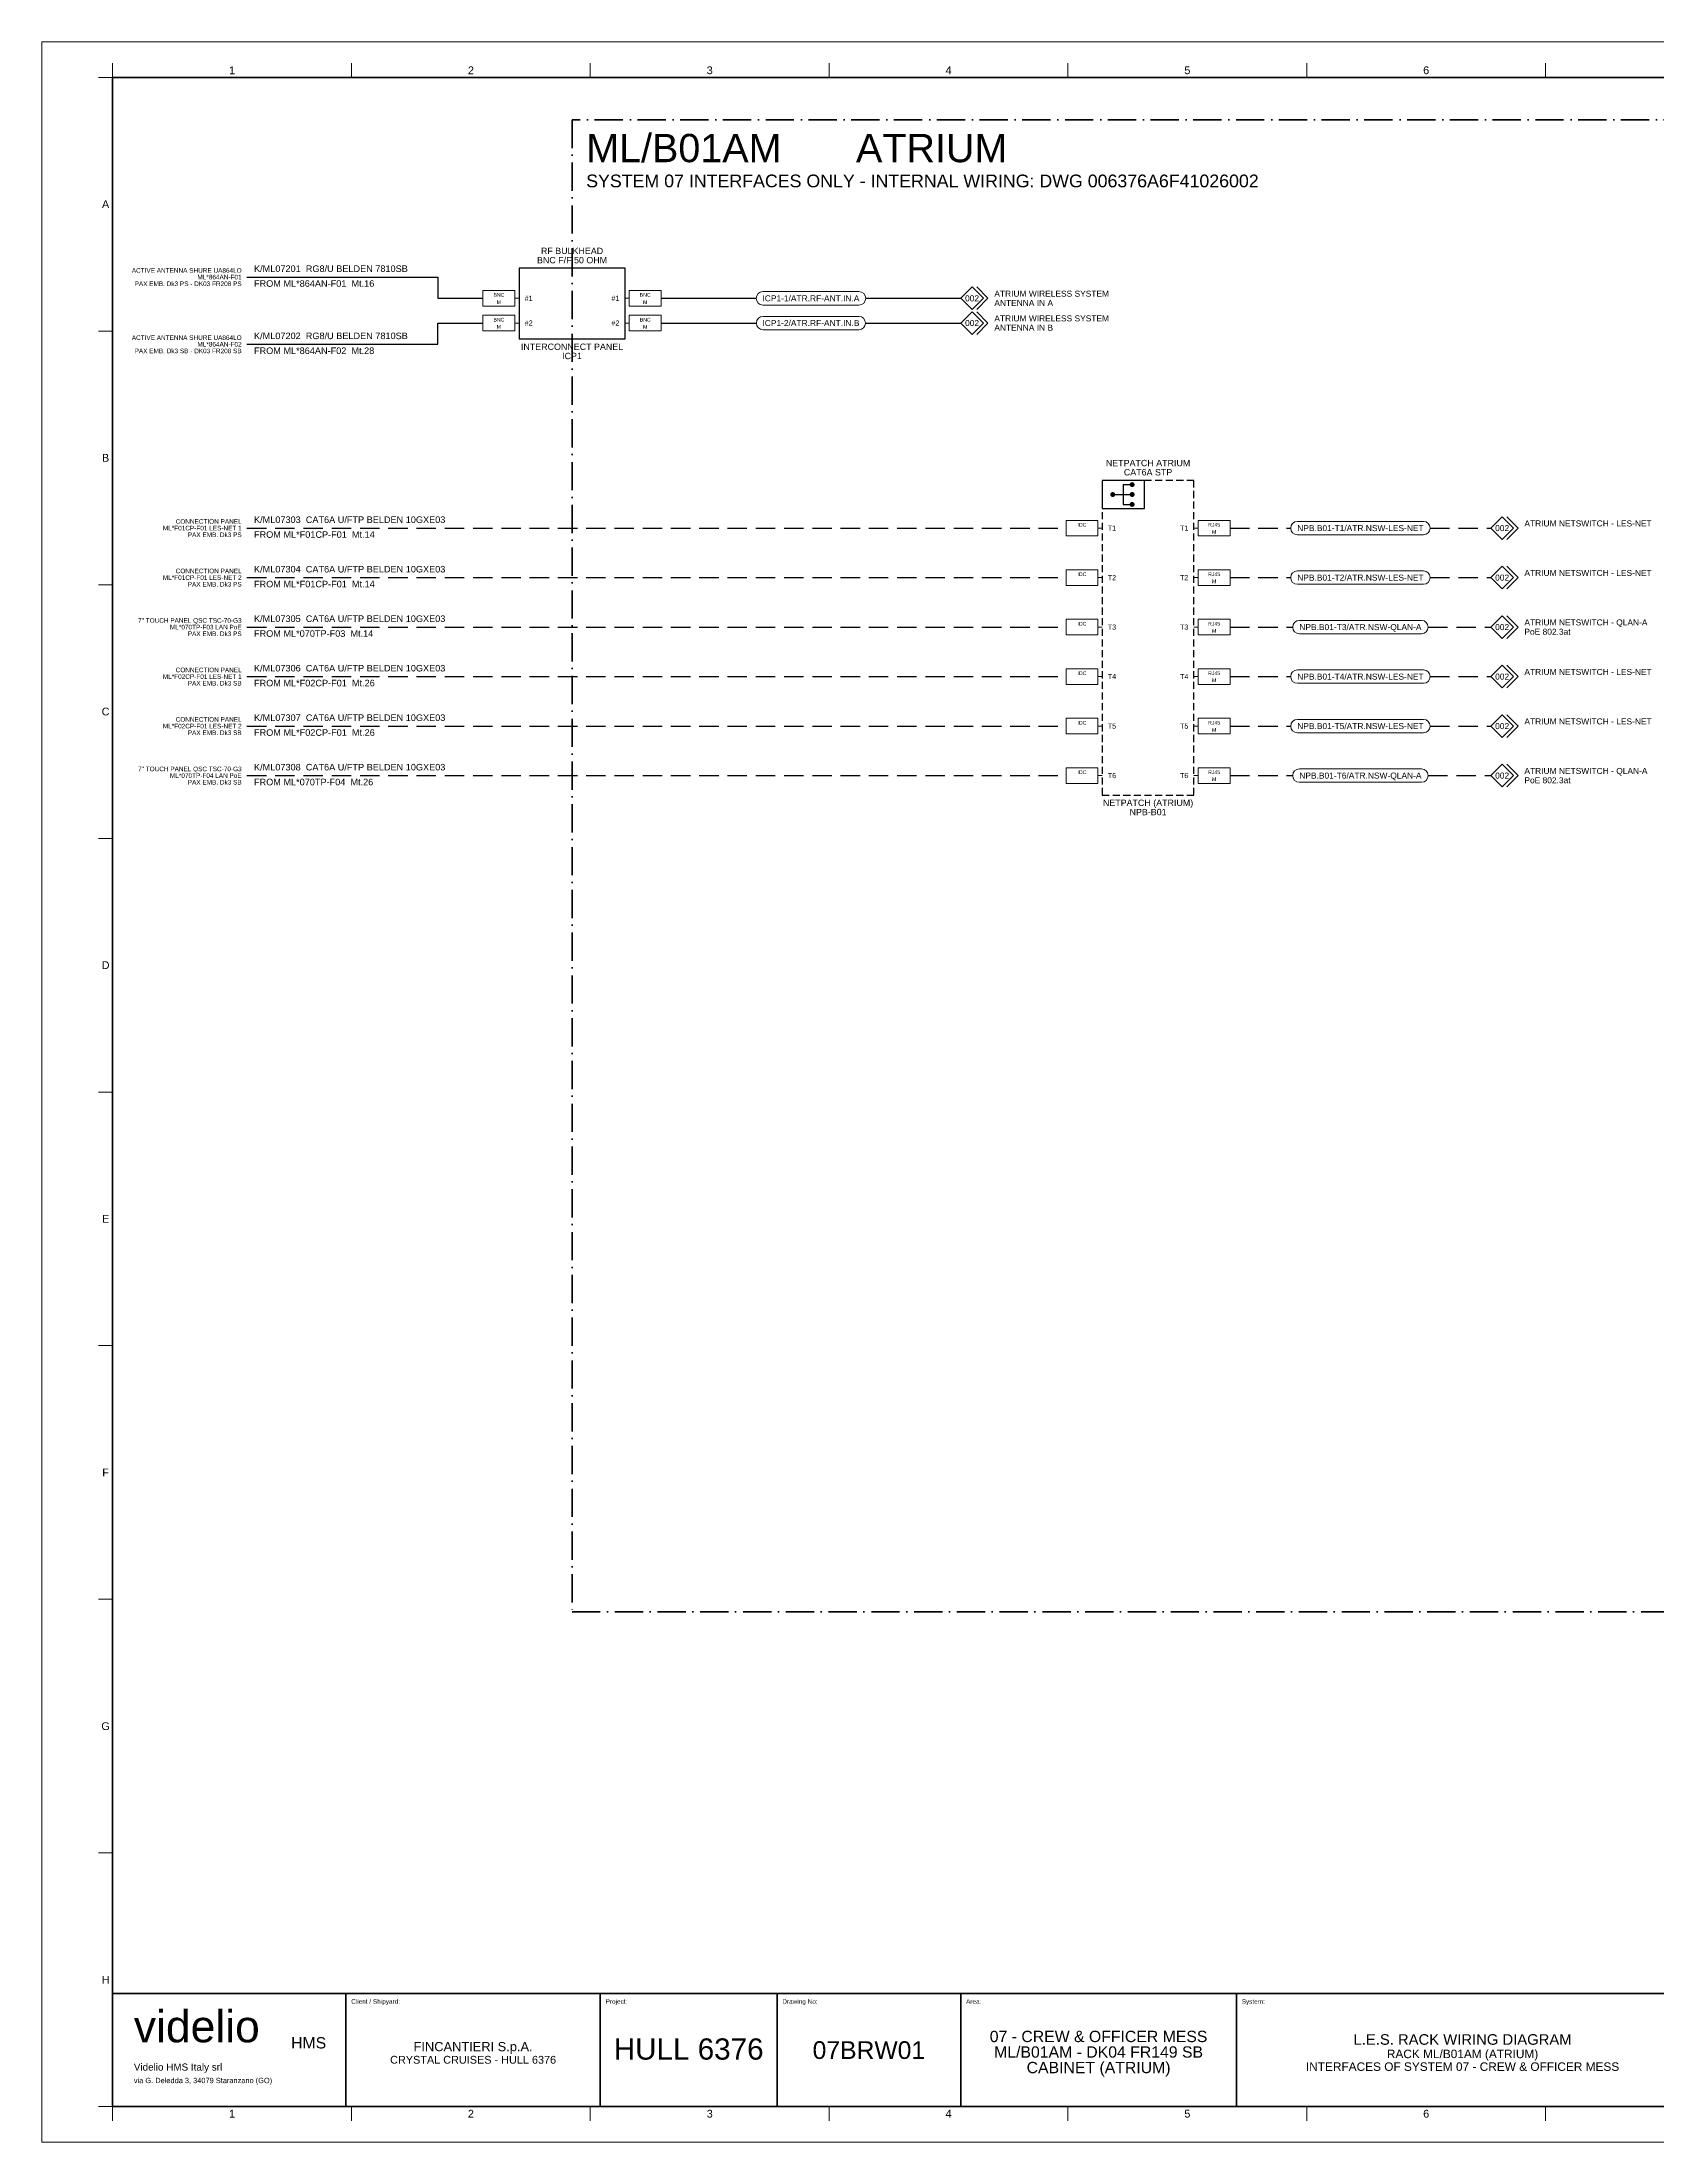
# Model space of a CAD drawing. Header units: millimetres. Extents: x 0 to 841, y 0 to 594.
# Drawn here: x 0 to 457, y 0 to 594 of the extents above; entities that cross this region are included whole.
import ezdxf
from ezdxf.enums import TextEntityAlignment as Align

# ---------------------------------------------------------------- set-up
doc = ezdxf.new("R2010")
doc.units = ezdxf.units.MM
for name, pattern in [('AV_DASHDOT', [12, 8, -2, 0, -2]), ('AV_DASHED', [8, 5.5, -2.5]), ('AV_HIDDEN', [3, 2, -1])]:
    doc.linetypes.add(name, pattern=pattern)
for name, color, linetype, lineweight in [('AV-CONN', 7, 'Continuous', 18), ('AV-LABEL', 7, 'Continuous', 18), ('AV-TEXT', 7, 'Continuous', 18), ('AV-TEXT-DEV', 7, 'Continuous', 18)]:
    doc.layers.add(name, color=color, linetype=linetype, lineweight=lineweight)
for name, color, linetype, lineweight, true_color in [('AV-DEVICE', 7, 'Continuous', 25, 0x4682ff), ('AV-DEVICE-REF', 7, 'AV_HIDDEN', 25, 0x4682ff), ('AV-FRAME', 7, 'Continuous', 70, 0x7800ff), ('AV-RACK', 7, 'AV_DASHDOT', 50, 0xff00ff), ('AV-SYM', 7, 'Continuous', 25, 0x4682ff), ('AV-TITLE', 7, 'Continuous', 25, 0x7800ff), ('AV-XREF', 7, 'Continuous', 18, 0x00af00), ('AV-ZONE', 7, 'Continuous', 18, 0x7800ff), ('W-LESNET', 7, 'AV_DASHED', 25, 0x00a0eb), ('W-QLAN', 7, 'AV_DASHED', 25, 0x6ebe00), ('W-RF', 7, 'Continuous', 25, 0x0000ff)]:
    doc.layers.add(name, color=color, linetype=linetype, lineweight=lineweight, true_color=true_color)
doc.styles.add('AV', font='arial.ttf')

msp = doc.modelspace()

# ---------------------------------------------------------------- linework, layer by layer
at = {"layer": 'AV-CONN'}
for p, q in [((135, 521.5), (133.8, 521.5)), ((165, 521.5), (166.2, 521.5)), ((135, 514.5), (133.8, 514.5)), ((165, 514.5), (166.2, 514.5)), ((300, 456.5), (298.8, 456.5)), ((326, 456.5), (327.2, 456.5)), ((300, 442.5), (298.8, 442.5)), ((326, 442.5), (327.2, 442.5)), ((300, 428.5), (298.8, 428.5)), ((326, 428.5), (327.2, 428.5)), ((300, 414.5), (298.8, 414.5)), ((326, 414.5), (327.2, 414.5)), ((300, 400.5), (298.8, 400.5)), ((326, 400.5), (327.2, 400.5)), ((300, 386.5), (298.8, 386.5)), ((326, 386.5), (327.2, 386.5))]:
    msp.add_line(p, q, dxfattribs=at)
for points in [[(124.8, 519.3), (133.8, 519.3), (133.8, 523.7), (124.8, 523.7)], [(166.2, 519.3), (175.2, 519.3), (175.2, 523.7), (166.2, 523.7)], [(124.8, 512.3), (133.8, 512.3), (133.8, 516.7), (124.8, 516.7)], [(166.2, 512.3), (175.2, 512.3), (175.2, 516.7), (166.2, 516.7)], [(289.8, 454.3), (298.8, 454.3), (298.8, 458.7), (289.8, 458.7)], [(327.2, 454.3), (336.2, 454.3), (336.2, 458.7), (327.2, 458.7)], [(289.8, 440.3), (298.8, 440.3), (298.8, 444.7), (289.8, 444.7)], [(327.2, 440.3), (336.2, 440.3), (336.2, 444.7), (327.2, 444.7)], [(289.8, 426.3), (298.8, 426.3), (298.8, 430.7), (289.8, 430.7)], [(327.2, 426.3), (336.2, 426.3), (336.2, 430.7), (327.2, 430.7)], [(289.8, 412.3), (298.8, 412.3), (298.8, 416.7), (289.8, 416.7)], [(327.2, 412.3), (336.2, 412.3), (336.2, 416.7), (327.2, 416.7)], [(289.8, 398.3), (298.8, 398.3), (298.8, 402.7), (289.8, 402.7)], [(327.2, 398.3), (336.2, 398.3), (336.2, 402.7), (327.2, 402.7)], [(289.8, 384.3), (298.8, 384.3), (298.8, 388.7), (289.8, 388.7)], [(327.2, 384.3), (336.2, 384.3), (336.2, 388.7), (327.2, 388.7)]]:
    msp.add_lwpolyline(points, close=True, dxfattribs=at)
at = {"layer": 'AV-DEVICE'}
for points in [[(135, 510), (165, 510), (165, 530), (135, 530)], [(300, 462), (312, 462), (312, 470), (300, 470)]]:
    msp.add_lwpolyline(points, close=True, dxfattribs=at)
at = {"layer": 'AV-DEVICE-REF'}
msp.add_lwpolyline([(300, 381), (326, 381), (326, 470), (300, 470)], close=True, dxfattribs=at)
at = {"layer": 'AV-FRAME'}
for points in [[(20, 10), (831, 10), (831, 584), (20, 584)], [(20, 10), (831, 10), (831, 42), (20, 42)]]:
    msp.add_lwpolyline(points, close=True, dxfattribs=at)
at = {"layer": 'AV-LABEL'}
for points in [[(204, 519.6), (231.2, 519.6, 1), (231.2, 523.4), (204, 523.4, 1)], [(204.06, 512.6), (231.14, 512.6, 1), (231.14, 516.4), (204.06, 516.4, 1)], [(355.26, 454.6), (390.94, 454.6, 1), (390.94, 458.4), (355.26, 458.4, 1)], [(355.26, 440.6), (390.94, 440.6, 1), (390.94, 444.4), (355.26, 444.4, 1)], [(355.83, 426.6), (390.37, 426.6, 1), (390.37, 430.4), (355.83, 430.4, 1)], [(355.26, 412.6), (390.94, 412.6, 1), (390.94, 416.4), (355.26, 416.4, 1)], [(355.26, 398.6), (390.94, 398.6, 1), (390.94, 402.4), (355.26, 402.4, 1)], [(355.83, 384.6), (390.37, 384.6, 1), (390.37, 388.4), (355.83, 388.4, 1)]]:
    msp.add_lwpolyline(points, format="xyb", close=True, dxfattribs=at)
at = {"layer": 'AV-RACK'}
msp.add_lwpolyline([(150, 150), (600, 150), (600, 572), (150, 572)], close=True, dxfattribs=at)
at = {"layer": 'AV-SYM'}
for p, q in [((303, 466), (306, 466)), ((306, 468.8), (306, 463.2)), ((306, 468.8), (308.5, 468.8)), ((306, 466), (308.5, 466)), ((306, 463.2), (308.5, 463.2))]:
    msp.add_line(p, q, dxfattribs=at)
at = {"layer": 'AV-SYM', "const_width": 0.7}
for points in [[(308.15, 468.8, 1), (308.85, 468.8, 1)], [(302.65, 466, 1), (303.35, 466, 1)], [(308.15, 466, 1), (308.85, 466, 1)], [(308.15, 463.2, 1), (308.85, 463.2, 1)]]:
    msp.add_lwpolyline(points, format="xyb", close=True, dxfattribs=at)
at = {"layer": 'AV-TITLE'}
for points in [[(20, 10), (86, 10), (86, 42), (20, 42)], [(86, 10), (158, 10), (158, 42), (86, 42)], [(158, 10), (208, 10), (208, 42), (158, 42)], [(208, 10), (260, 10), (260, 42), (208, 42)], [(260, 10), (338, 10), (338, 42), (260, 42)], [(338, 10), (466, 10), (466, 42), (338, 42)]]:
    msp.add_lwpolyline(points, close=True, dxfattribs=at)
at = {"layer": 'AV-XREF'}
for points in [[(260, 521.5), (263.2, 524.7), (266.4, 521.5), (263.2, 518.3)], [(260, 514.5), (263.2, 517.7), (266.4, 514.5), (263.2, 511.3)], [(410, 456.5), (413.2, 459.7), (416.4, 456.5), (413.2, 453.3)], [(410, 442.5), (413.2, 445.7), (416.4, 442.5), (413.2, 439.3)], [(410, 428.5), (413.2, 431.7), (416.4, 428.5), (413.2, 425.3)], [(410, 414.5), (413.2, 417.7), (416.4, 414.5), (413.2, 411.3)], [(410, 400.5), (413.2, 403.7), (416.4, 400.5), (413.2, 397.3)], [(410, 386.5), (413.2, 389.7), (416.4, 386.5), (413.2, 383.3)]]:
    msp.add_lwpolyline(points, close=True, dxfattribs=at)
for points in [[(264.5, 524.7), (267.7, 521.5), (264.5, 518.3)], [(264.5, 517.7), (267.7, 514.5), (264.5, 511.3)], [(414.5, 459.7), (417.7, 456.5), (414.5, 453.3)], [(414.5, 445.7), (417.7, 442.5), (414.5, 439.3)], [(414.5, 431.7), (417.7, 428.5), (414.5, 425.3)], [(414.5, 417.7), (417.7, 414.5), (414.5, 411.3)], [(414.5, 403.7), (417.7, 400.5), (414.5, 397.3)], [(414.5, 389.7), (417.7, 386.5), (414.5, 383.3)]]:
    msp.add_lwpolyline(points, dxfattribs=at)
at = {"layer": 'AV-ZONE'}
for p, q in [((20, 584), (16, 584)), ((20, 584), (20, 588)), ((87.58, 584), (87.58, 588)), ((155.17, 584), (155.17, 588)), ((222.75, 584), (222.75, 588)), ((290.33, 584), (290.33, 588)), ((357.92, 584), (357.92, 588)), ((425.5, 584), (425.5, 588)), ((20, 512.25), (16, 512.25)), ((20, 440.5), (16, 440.5)), ((20, 368.75), (16, 368.75)), ((20, 297), (16, 297)), ((20, 225.25), (16, 225.25)), ((20, 153.5), (16, 153.5)), ((20, 81.75), (16, 81.75)), ((20, 10), (16, 10)), ((20, 10), (20, 6)), ((87.58, 10), (87.58, 6)), ((155.17, 10), (155.17, 6)), ((222.75, 10), (222.75, 6)), ((290.33, 10), (290.33, 6)), ((357.92, 10), (357.92, 6)), ((425.5, 10), (425.5, 6))]:
    msp.add_line(p, q, dxfattribs=at)
at = {"layer": 'AV-ZONE', "lineweight": 13}
msp.add_lwpolyline([(0, 0), (841, 0), (841, 594), (0, 594)], close=True, dxfattribs=at)
at = {"layer": 'W-LESNET'}
for p, q in [((58, 456.5), (289.8, 456.5)), ((336.2, 456.5), (353.36, 456.5)), ((392.84, 456.5), (410, 456.5)), ((58, 442.5), (289.8, 442.5)), ((336.2, 442.5), (353.36, 442.5)), ((392.84, 442.5), (410, 442.5)), ((58, 414.5), (289.8, 414.5)), ((336.2, 414.5), (353.36, 414.5)), ((392.84, 414.5), (410, 414.5)), ((58, 400.5), (289.8, 400.5)), ((336.2, 400.5), (353.36, 400.5)), ((392.84, 400.5), (410, 400.5))]:
    msp.add_line(p, q, dxfattribs=at)
at = {"layer": 'W-QLAN'}
for p, q in [((58, 428.5), (289.8, 428.5)), ((336.2, 428.5), (353.93, 428.5)), ((392.27, 428.5), (410, 428.5)), ((58, 386.5), (289.8, 386.5)), ((336.2, 386.5), (353.93, 386.5)), ((392.27, 386.5), (410, 386.5))]:
    msp.add_line(p, q, dxfattribs=at)
at = {"layer": 'W-RF'}
for p, q in [((58, 527.5), (112, 527.5)), ((112, 527.5), (112, 521.5)), ((112, 521.5), (124.8, 521.5)), ((175.2, 521.5), (202.1, 521.5)), ((233.1, 521.5), (260, 521.5)), ((112, 508.5), (112, 514.5)), ((112, 514.5), (124.8, 514.5)), ((175.2, 514.5), (202.16, 514.5)), ((233.04, 514.5), (260, 514.5)), ((58, 508.5), (112, 508.5))]:
    msp.add_line(p, q, dxfattribs=at)

# ---------------------------------------------------------------- texts
at = {"layer": 'AV-CONN', "style": 'AV'}
for s, p in [('BNC', (129.3, 522.45)), ('BNC', (170.7, 522.45)), ('M', (129.3, 520.45)), ('M', (170.7, 520.45)), ('BNC', (129.3, 515.45)), ('M', (129.3, 513.45)), ('BNC', (170.7, 515.45)), ('M', (170.7, 513.45)), ('IDC', (294.3, 457.45)), ('RJ45', (331.7, 457.45)), ('M', (331.7, 455.45)), ('IDC', (294.3, 443.45)), ('RJ45', (331.7, 443.45)), ('M', (331.7, 441.45)), ('IDC', (294.3, 429.45)), ('RJ45', (331.7, 429.45)), ('M', (331.7, 427.45)), ('IDC', (294.3, 415.45)), ('RJ45', (331.7, 415.45)), ('M', (331.7, 413.45)), ('IDC', (294.3, 401.45)), ('RJ45', (331.7, 401.45)), ('M', (331.7, 399.45)), ('IDC', (294.3, 387.45)), ('RJ45', (331.7, 387.45)), ('M', (331.7, 385.45))]:
    msp.add_text(s, height=1.05, dxfattribs=at).set_placement(p, align=Align.MIDDLE_CENTER)
at = {"layer": 'AV-LABEL', "style": 'AV'}
for s, p in [('ICP1-1/ATR.RF-ANT.IN.A', (217.6, 521.5)), ('ICP1-2/ATR.RF-ANT.IN.B', (217.6, 514.5)), ('NPB.B01-T1/ATR.NSW-LES-NET', (373.1, 456.5)), ('NPB.B01-T2/ATR.NSW-LES-NET', (373.1, 442.5)), ('NPB.B01-T3/ATR.NSW-QLAN-A', (373.1, 428.5)), ('NPB.B01-T4/ATR.NSW-LES-NET', (373.1, 414.5)), ('NPB.B01-T5/ATR.NSW-LES-NET', (373.1, 400.5)), ('NPB.B01-T6/ATR.NSW-QLAN-A', (373.1, 386.5))]:
    msp.add_text(s, height=1.7, dxfattribs=at).set_placement(p, align=Align.MIDDLE_CENTER)
at = {"layer": 'AV-TEXT', "style": 'AV'}
for s, height, p in [('ACTIVE ANTENNA SHURE UA864LO', 1.3, (56.5, 529.38)), ('PAX EMB. Dk3 PS - DK03 FR208 PS', 1.3, (56.5, 525.62)), ('ML*864AN-F01', 1.3, (56.5, 527.5)), ('#1', 1.45, (163.4, 521.5)), ('ACTIVE ANTENNA SHURE UA864LO', 1.3, (56.5, 510.38)), ('#2', 1.45, (163.4, 514.5)), ('PAX EMB. Dk3 SB - DK03 FR208 SB', 1.3, (56.5, 506.62)), ('ML*864AN-F02', 1.3, (56.5, 508.5)), ('CONNECTION PANEL', 1.3, (56.5, 458.38)), ('ML*F01CP-F01 LES-NET 1', 1.3, (56.5, 456.5)), ('PAX EMB. Dk3 PS', 1.3, (56.5, 454.62)), ('T1', 1.45, (324.4, 456.5)), ('ML*F01CP-F01 LES-NET 2', 1.3, (56.5, 442.5)), ('CONNECTION PANEL', 1.3, (56.5, 444.38)), ('PAX EMB. Dk3 PS', 1.3, (56.5, 440.62)), ('T2', 1.45, (324.4, 442.5)), ('7" TOUCH PANEL QSC TSC-70-G3', 1.3, (56.5, 430.38)), ('ML*070TP-F03 LAN PoE', 1.3, (56.5, 428.5)), ('T3', 1.45, (324.4, 428.5)), ('PAX EMB. Dk3 PS', 1.3, (56.5, 426.62)), ('CONNECTION PANEL', 1.3, (56.5, 416.38)), ('ML*F02CP-F01 LES-NET 1', 1.3, (56.5, 414.5)), ('PAX EMB. Dk3 SB', 1.3, (56.5, 412.62)), ('T4', 1.45, (324.4, 414.5)), ('ML*F02CP-F01 LES-NET 2', 1.3, (56.5, 400.5)), ('CONNECTION PANEL', 1.3, (56.5, 402.38)), ('PAX EMB. Dk3 SB', 1.3, (56.5, 398.62)), ('T5', 1.45, (324.4, 400.5)), ('7" TOUCH PANEL QSC TSC-70-G3', 1.3, (56.5, 388.38)), ('ML*070TP-F04 LAN PoE', 1.3, (56.5, 386.5)), ('T6', 1.45, (324.4, 386.5)), ('PAX EMB. Dk3 SB', 1.3, (56.5, 384.62))]:
    msp.add_text(s, height=height, dxfattribs=at).set_placement(p, align=Align.MIDDLE_RIGHT)
for s, height, p in [('K/ML07201  RG8/U BELDEN 7810SB', 1.85, (60, 528.4)), ('K/ML07202  RG8/U BELDEN 7810SB', 1.85, (60, 509.4)), ('K/ML07303  CAT6A U/FTP BELDEN 10GXE03', 1.85, (60, 457.4)), ('K/ML07304  CAT6A U/FTP BELDEN 10GXE03', 1.85, (60, 443.4)), ('K/ML07305  CAT6A U/FTP BELDEN 10GXE03', 1.85, (60, 429.4)), ('K/ML07306  CAT6A U/FTP BELDEN 10GXE03', 1.85, (60, 415.4)), ('K/ML07307  CAT6A U/FTP BELDEN 10GXE03', 1.85, (60, 401.4)), ('K/ML07308  CAT6A U/FTP BELDEN 10GXE03', 1.85, (60, 387.4)), ('videlio', 9, (26, 25.5)), ('Videlio HMS Italy srl', 2, (26, 19.6)), ('via G. Deledda 3, 34079 Staranzano (GO)', 1.5, (26, 16.2))]:
    msp.add_text(s, height=height, dxfattribs=at).set_placement(p, align=Align.BOTTOM_LEFT)
for s, p in [('FROM ML*864AN-F01  Mt.16', (60, 526.6)), ('FROM ML*864AN-F02  Mt.28', (60, 507.6)), ('FROM ML*F01CP-F01  Mt.14', (60, 455.6)), ('FROM ML*F01CP-F01  Mt.14', (60, 441.6)), ('FROM ML*070TP-F03  Mt.14', (60, 427.6)), ('FROM ML*F02CP-F01  Mt.26', (60, 413.6)), ('FROM ML*F02CP-F01  Mt.26', (60, 399.6)), ('FROM ML*070TP-F04  Mt.26', (60, 385.6))]:
    msp.add_text(s, height=1.85, dxfattribs=at).set_placement(p, align=Align.TOP_LEFT)
for s, height, p in [('ATRIUM WIRELESS SYSTEM', 1.7, (269.5, 522.82)), ('#1', 1.45, (136.6, 521.5)), ('ANTENNA IN A', 1.7, (269.5, 520.18)), ('#2', 1.45, (136.6, 514.5)), ('ATRIUM WIRELESS SYSTEM', 1.7, (269.5, 515.82)), ('ANTENNA IN B', 1.7, (269.5, 513.18)), ('ATRIUM NETSWITCH - LES-NET', 1.7, (419.5, 457.82)), ('T1', 1.45, (301.6, 456.5)), ('T2', 1.45, (301.6, 442.5)), ('ATRIUM NETSWITCH - LES-NET', 1.7, (419.5, 443.82)), ('T3', 1.45, (301.6, 428.5)), ('ATRIUM NETSWITCH - QLAN-A', 1.7, (419.5, 429.82)), ('PoE 802.3at', 1.7, (419.5, 427.18)), ('ATRIUM NETSWITCH - LES-NET', 1.7, (419.5, 415.82)), ('T4', 1.45, (301.6, 414.5)), ('T5', 1.45, (301.6, 400.5)), ('ATRIUM NETSWITCH - LES-NET', 1.7, (419.5, 401.82)), ('T6', 1.45, (301.6, 386.5)), ('ATRIUM NETSWITCH - QLAN-A', 1.7, (419.5, 387.82)), ('PoE 802.3at', 1.7, (419.5, 385.18))]:
    msp.add_text(s, height=height, dxfattribs=at).set_placement(p, align=Align.MIDDLE_LEFT)
for p in [(263.2, 521.5), (263.2, 514.5), (413.2, 456.5), (413.2, 442.5), (413.2, 428.5), (413.2, 414.5), (413.2, 400.5), (413.2, 386.5)]:
    msp.add_text('002', height=1.7, dxfattribs=at).set_placement(p, align=Align.MIDDLE_CENTER)
at = {"layer": 'AV-TEXT', "true_color": 0x7800ff, "style": 'AV'}
for s, p in [('Client / Shipyard:', (87.5, 40.4)), ('Project:', (159.5, 40.4)), ('Drawing No:', (209.5, 40.4)), ('Area:', (261.5, 40.4)), ('System:', (339.5, 40.4))]:
    msp.add_text(s, height=1.3, dxfattribs=at).set_placement(p, align=Align.TOP_LEFT)
at = {"layer": 'AV-TEXT', "true_color": 0xe60000, "style": 'AV'}
msp.add_text('HMS', height=3.2, dxfattribs=at).set_placement((70.5, 25.5), align=Align.BOTTOM_LEFT)
at = {"layer": 'AV-TEXT', "style": 'AV'}
for s, height, p in [('07 - CREW & OFFICER MESS', 3.2, (299, 27.3)), ('L.E.S. RACK WIRING DIAGRAM', 3, (402, 26.6)), ('CRYSTAL CRUISES - HULL 6376', 2.2, (122, 21.5)), ('FINCANTIERI S.p.A.', 2.6, (122, 24.9)), ('HULL 6376', 6, (183, 21.5)), ('07BRW01', 5, (234, 22)), ('ML/B01AM - DK04 FR149 SB', 3.2, (299, 22.9)), ('RACK ML/B01AM (ATRIUM)', 2.4, (402, 23)), ('CABINET (ATRIUM)', 3.2, (299, 18.5)), ('INTERFACES OF SYSTEM 07 - CREW & OFFICER MESS', 2.4, (402, 19.4))]:
    msp.add_text(s, height=height, dxfattribs=at).set_placement(p, align=Align.BOTTOM_CENTER)
at = {"layer": 'AV-TEXT-DEV', "style": 'AV'}
for s, height, p in [('ML/B01AM', 8, (154, 568)), ('ATRIUM', 8, (230.35, 568)), ('SYSTEM 07 INTERFACES ONLY - INTERNAL WIRING: DWG 006376A6F41026002', 3.6, (154, 556.5))]:
    msp.add_text(s, height=height, dxfattribs=at).set_placement(p, align=Align.TOP_LEFT)
for s, p in [('RF BULKHEAD', (150, 534.91)), ('BNC F/F 50 OHM', (150, 532.3)), ('INTERCONNECT PANEL', (150, 507.8)), ('ICP1', (150, 505.19)), ('NETPATCH ATRIUM', (313, 474.91)), ('CAT6A STP', (313, 472.3)), ('NETPATCH (ATRIUM)', (313, 378.8)), ('NPB-B01', (313, 376.19))]:
    msp.add_text(s, height=1.8, dxfattribs=at).set_placement(p, align=Align.MIDDLE_CENTER)
at = {"layer": 'AV-ZONE', "true_color": 0x7800ff, "style": 'AV'}
for s, p in [('1', (53.79, 586)), ('2', (121.38, 586)), ('3', (188.96, 586)), ('4', (256.54, 586)), ('5', (324.12, 586)), ('6', (391.71, 586)), ('A', (18, 548.12)), ('B', (18, 476.38)), ('C', (18, 404.62)), ('D', (18, 332.88)), ('E', (18, 261.12)), ('F', (18, 189.38)), ('G', (18, 117.62)), ('H', (18, 45.88)), ('1', (53.79, 8)), ('2', (121.38, 8)), ('3', (188.96, 8)), ('4', (256.54, 8)), ('5', (324.12, 8)), ('6', (391.71, 8))]:
    msp.add_text(s, height=2.2, dxfattribs=at).set_placement(p, align=Align.MIDDLE_CENTER)

doc.saveas('drawing.dxf')
